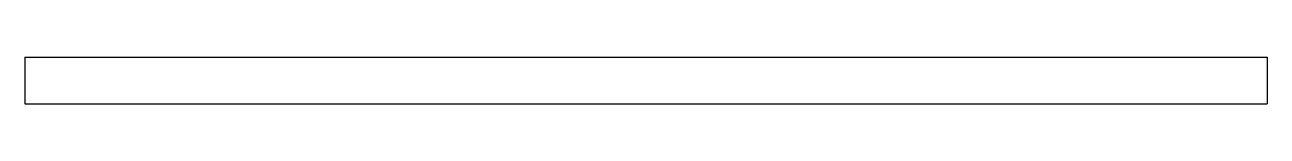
# Model space of a CAD drawing. Header units: millimetres. Extents: x -3580 to 4420, y 147 to 447.
import ezdxf

# ---------------------------------------------------------------- set-up
doc = ezdxf.new("R2010")
doc.units = ezdxf.units.MM
doc.layers.add('View', color=7, linetype='CONTINUOUS')

msp = doc.modelspace()

# ---------------------------------------------------------------- linework, layer by layer
at = {"layer": 'View'}
for p, q in [((-3579.5, 447), (4420.5, 447)), ((-3579.5, 447), (-3579.5, 147)), ((4420.5, 447), (4420.5, 147)), ((-3579.5, 147), (4420.5, 147))]:
    msp.add_line(p, q, dxfattribs=at)

doc.saveas('drawing.dxf')
